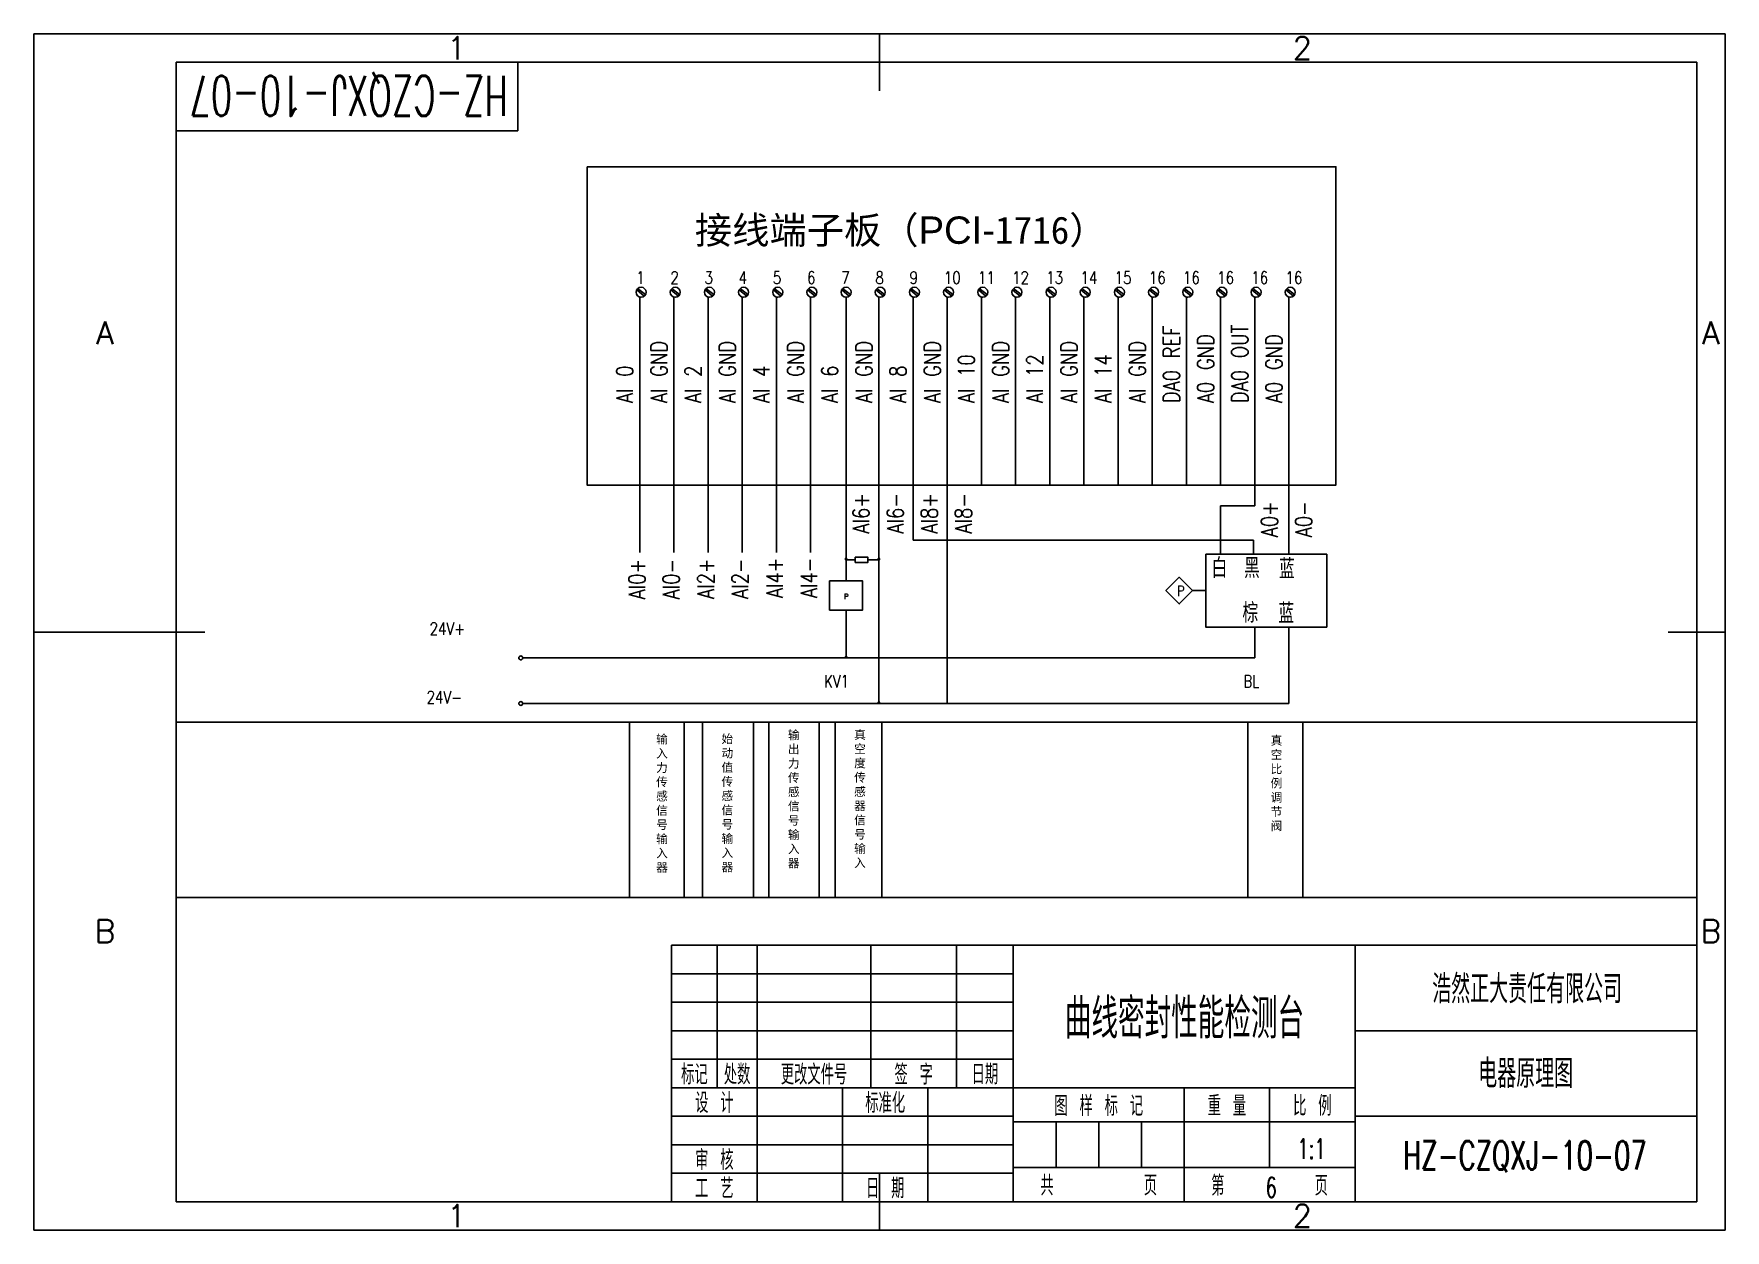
# Model space of a CAD drawing. Header units: millimetres. Extents: x -25 to 84078, y -5 to 205.
# Drawn here: x -25 to 272, y -5 to 205 of the extents above; entities that cross this region are included whole.
import ezdxf
from ezdxf.enums import TextEntityAlignment as Align

# ---------------------------------------------------------------- set-up
doc = ezdxf.new("R2010")
doc.units = ezdxf.units.MM
doc.header["$LTSCALE"] = 10
for name, color, linetype in [('1轮廓实线层', 7, 'Continuous'), ('2细线层', 7, 'Continuous'), ('6文字层', 7, 'Continuous'), ('图框层', 7, 'Continuous')]:
    doc.layers.add(name, color=color, linetype=linetype)
doc.styles.add('PC_TEXTSTYLE', font='txt.shx', dxfattribs={"width": 0.8, "bigfont": 'hzfs.shx'})

# ---------------------------------------------------------------- blocks, each defined once
blk = doc.blocks.new('PC_TITLE_BLOCK')
at = {"layer": '1轮廓实线层'}
for p, q in [((0, 45), (-180, 45)), ((-180, 0), (-180, 45)), ((-172, 20), (-172, 45)), ((-165, 20), (-165, 45)), ((-145, 20), (-145, 45)), ((-130, 20), (-130, 45)), ((-120, 0), (-120, 45)), ((-60, 30), (0, 30)), ((-180, 20), (-60, 20)), ((-165, 0), (-165, 20)), ((-150, 0), (-150, 20)), ((-135, 0), (-135, 20)), ((-60, 15), (0, 15)), ((-180, 0), (0, 0))]:
    blk.add_line(p, q, dxfattribs=at)
at = {"layer": '1轮廓实线层', "color": 7}
for p, q in [((-60, 0), (-60, 45)), ((-180, 25), (-120, 25))]:
    blk.add_line(p, q, dxfattribs=at)
at = {"layer": '2细线层'}
for p, q in [((-180, 40), (-120, 40)), ((-180, 35), (-120, 35)), ((-180, 30), (-120, 30)), ((-90, 0), (-90, 20)), ((-75, 6), (-75, 20)), ((-180, 15), (-120, 15)), ((-120, 14), (-60, 14)), ((-112.5, 6), (-112.5, 14)), ((-105, 6), (-105, 14)), ((-97.5, 6), (-97.5, 14)), ((-180, 10), (-120, 10)), ((-120, 6), (-60, 6)), ((-180, 5), (-120, 5))]:
    blk.add_line(p, q, dxfattribs=at)
at = {"layer": '图框层'}
blk.add_line((0, 0), (0, 45), dxfattribs=at)
at = {"layer": '6文字层', "style": 'PC_TEXTSTYLE', "width": 0.667}
for s, p in [('标记', (-176, 22.5)), ('处数', (-168.5, 22.5)), (' 更改文件号 ', (-155, 22.5)), (' 签 字 ', (-137.5, 22.5)), (' 日期 ', (-125, 22.5)), (' 设 计 ', (-172.5, 17.51)), (' 标准化 ', (-142.5, 17.51)), (' 图 样 标 记 ', (-105, 17)), (' 重 量 ', (-82.5, 17)), (' 比 例 ', (-67.5, 17)), (' 审 核 ', (-172.5, 7.5)), (' 工 艺 ', (-172.5, 2.5)), (' 日 期 ', (-142.5, 2.5)), ('共       页', (-105, 3)), ('第       页', (-75, 3))]:
    blk.add_text(s, height=3.5, dxfattribs=at).set_placement(p, align=Align.MIDDLE)
at = {"layer": '6文字层', "style": 'PC_TEXTSTYLE', "flags": 8}
for tag, height, width, p, p2 in [('企业名称', 5, 2.215212, (-54.29, 34.82), (-5.27, 34.82)), ('产品名称或材料标记', 7, 0.675771, (-113.46, 28.64), (-66.42, 28.64)), ('图样名称', 5, 2.237588, (-54.79, 19.98), (-5.27, 19.98)), ('标准化', 3.5, 1.137204, (-133.83, 15.37), (-120.75, 15.37)), ('审核', 3.5, 1.738738, (-163.99, 5.37), (-150.63, 5.37)), ('重量', 3.5, 1.550325, (-88.46, 7.54), (-76.55, 7.54)), ('比例', 3.5, 1.526185, (-73.35, 7.54), (-61.93, 7.54)), ('图样代号', 5, 2.240461, (-54.79, 5.63), (-5.52, 5.63)), ('工艺', 3.5, 1.786989, (-164.21, 0.37), (-150.89, 0.37)), ('日期', 3.5, 1.717904, (-133.83, 0.37), (-120.75, 0.37)), ('共几页', 3.5, 0.619588, (-108.07, 0.63), (-101.05, 0.63))]:
    blk.add_attdef(tag, text='', height=height, dxfattribs=dict(at, width=width)).set_placement(p, p2, align=Align.FIT)
at = {"layer": '6文字层', "style": 'PC_TEXTSTYLE', "width": 3.962018, "flags": 8}
blk.add_attdef('设计', text='', height=3.5, rotation=358.4644, dxfattribs=at).set_placement((-164.23, 15.37), (-150.37, 15), align=Align.FIT)
at = {"layer": '6文字层', "color": 3, "style": 'PC_TEXTSTYLE', "width": 0.628057, "flags": 8}
blk.add_attdef('第几页', text='', height=3.5, dxfattribs=at).set_placement((-78.29, 0.75), (-71.16, 0.75), align=Align.FIT)
at = {"layer": '6文字层', "ltscale": 10, "style": 'PC_TEXTSTYLE', "flags": 1}
blk.add_attdef('图纸张数', (-58.68, -0.49), '', height=2.5, dxfattribs=at)
blk = doc.blocks.new('PC_TYDH_BLOCK')
at = {"layer": '2细线层', "linetype": 'Continuous'}
for p in [(60, 0), (0, -12)]:
    blk.add_line(p, (60, -12), dxfattribs=at)
at = {"layer": '6文字层', "style": 'PC_TEXTSTYLE', "width": 1.815486}
blk.add_attdef('图样代号', text='', height=7, rotation=180, dxfattribs=at).set_placement((58.24, -2.4), (2.35, -2.4), align=Align.FIT)

msp = doc.modelspace()

# ---------------------------------------------------------------- hatches: boundary and pattern name
h = msp.add_hatch(color=256)
h.paths.add_polyline_path([(117.35, 112.81), (117.91, 112.81, 1)])
h.paths.add_polyline_path([(117.91, 112.81), (117.63, 112.81), (117.63, 112.53, 0.414214)])
h.paths.add_polyline_path([(117.63, 112.81), (117.35, 112.81, 0.414214), (117.63, 112.53)])
h = msp.add_hatch(color=256)
h.paths.add_polyline_path([(123.11, 112.81), (123.67, 112.81, 1)])
h.paths.add_polyline_path([(123.67, 112.81), (123.39, 112.81), (123.39, 112.53, 0.414214)])
h.paths.add_polyline_path([(123.39, 112.81), (123.11, 112.81, 0.414214), (123.39, 112.53)])
h = msp.add_hatch(color=256)
h.paths.add_polyline_path([(117.35, 95.59), (117.91, 95.59, 1)])
h.paths.add_polyline_path([(117.91, 95.59), (117.63, 95.59), (117.63, 95.31, 0.414214)])
h.paths.add_polyline_path([(117.63, 95.59), (117.35, 95.59, 0.414214), (117.63, 95.31)])
h = msp.add_hatch(color=256)
h.paths.add_polyline_path([(123.11, 87.59), (123.67, 87.59, 1)])
h.paths.add_polyline_path([(123.67, 87.59), (123.39, 87.59), (123.39, 87.31, 0.414214)])
h.paths.add_polyline_path([(123.39, 87.59), (123.11, 87.59, 0.414214), (123.39, 87.31)])

# ---------------------------------------------------------------- linework, layer by layer
for p, q in [((-25, -5), (-25, 205)), ((272, 205), (-25, 205)), ((-25, 205), (-25, 200)), ((123.5, 205), (123.5, 195)), ((123.5, 205), (123.5, 200)), ((272, 205), (272, -5)), ((0, 0), (0, 200)), ((267, 200), (0, 200)), ((267, 200), (267, 0)), ((80.86, 160.04), (82.2, 158.97)), ((81.03, 160.31), (82.4, 159.24)), ((81.39, 113.97), (81.39, 158.79)), ((86.86, 160.04), (88.2, 158.97)), ((87.03, 160.31), (88.4, 159.24)), ((87.39, 113.97), (87.39, 158.79)), ((92.86, 160.04), (94.2, 158.97)), ((93.03, 160.31), (94.4, 159.24)), ((93.39, 113.97), (93.39, 158.79)), ((98.86, 160.04), (100.2, 158.97)), ((99.03, 160.31), (100.4, 159.24)), ((99.39, 113.97), (99.39, 158.79)), ((104.86, 160.04), (106.2, 158.97)), ((105.03, 160.31), (106.4, 159.24)), ((105.39, 113.97), (105.39, 158.79)), ((110.86, 160.04), (112.2, 158.97)), ((111.03, 160.31), (112.4, 159.24)), ((111.39, 113.97), (111.39, 158.79)), ((116.86, 160.04), (118.2, 158.97)), ((117.03, 160.31), (118.4, 159.24)), ((117.63, 108.97), (117.63, 158.76)), ((122.86, 160.04), (124.2, 158.97)), ((123.03, 160.31), (124.4, 159.24)), ((123.39, 108.97), (123.39, 158.79)), ((128.86, 160.04), (130.2, 158.97)), ((129.03, 160.31), (130.4, 159.24)), ((129.39, 116.11), (129.39, 158.79)), ((134.86, 160.04), (136.2, 158.97)), ((135.03, 160.31), (136.4, 159.24)), ((135.39, 87.45), (135.39, 158.79)), ((140.86, 160.04), (142.2, 158.97)), ((141.03, 160.31), (142.4, 159.24)), ((141.39, 125.8), (141.39, 158.79)), ((146.86, 160.04), (148.2, 158.97)), ((147.03, 160.31), (148.4, 159.24)), ((147.39, 125.8), (147.39, 158.79)), ((152.86, 160.04), (154.2, 158.97)), ((153.03, 160.31), (154.4, 159.24)), ((153.39, 125.8), (153.39, 158.79)), ((158.86, 160.04), (160.2, 158.97)), ((159.03, 160.31), (160.4, 159.24)), ((159.39, 125.8), (159.39, 158.79)), ((164.86, 160.04), (166.2, 158.97)), ((165.03, 160.31), (166.4, 159.24)), ((165.39, 125.8), (165.39, 158.79)), ((170.86, 160.04), (172.2, 158.97)), ((171.03, 160.31), (172.4, 159.24)), ((171.39, 125.8), (171.39, 158.79)), ((176.86, 160.04), (178.2, 158.97)), ((177.03, 160.31), (178.4, 159.24)), ((177.39, 125.8), (177.39, 158.79)), ((182.86, 160.04), (184.2, 158.97)), ((183.03, 160.31), (184.4, 159.24)), ((183.39, 125.8), (183.39, 158.79)), ((188.86, 160.04), (190.2, 158.97)), ((189.03, 160.31), (190.4, 159.24)), ((189.39, 122.16), (189.39, 158.79)), ((194.86, 160.04), (196.2, 158.97)), ((195.03, 160.31), (196.4, 159.24)), ((195.39, 113.65), (195.39, 158.79)), ((117.63, 112.67), (119.25, 112.67)), ((121.47, 112.67), (123.39, 112.67)), ((123.39, 108.97), (123.39, 87.45)), ((180.78, 107.26), (178.48, 107.26)), ((117.63, 103.84), (117.63, 95.45)), ((-25, 100), (5, 100)), ((-25, 100), (0, 100)), ((189.39, 100.87), (189.39, 95.45)), ((195.39, 100.87), (195.39, 87.45)), ((272, 100), (262, 100)), ((272, 100), (267, 100)), ((60.85, 95.45), (189.39, 95.45)), ((60.85, 87.45), (195.39, 87.45)), ((0, 84.15), (267, 84.15)), ((79.59, 84.15), (79.59, 60.15)), ((89.18, 84.15), (89.18, 53.38)), ((92.39, 84.15), (92.39, 53.38)), ((101.38, 84.15), (101.38, 53.38)), ((104.09, 53.38), (104.09, 84.15)), ((112.9, 84.15), (112.9, 53.38)), ((115.69, 84.15), (115.69, 53.38)), ((123.93, 84.15), (123.93, 53.38)), ((188.2, 84.15), (188.2, 53.38)), ((197.82, 84.15), (197.82, 53.38)), ((79.59, 60.15), (79.59, 53.38)), ((0, 53.38), (267, 53.38)), ((123.5, -5), (123.5, 5)), ((-25, -5), (-25, 0)), ((0, 0), (267, 0)), ((123.5, -5), (123.5, 0)), ((-25, -5), (272, -5)), ((-25, -5), (0, -5)), ((272, -5), (267, -5))]:
    msp.add_line(p, q)
for points in [[(72.16, 181.66), (203.64, 181.66), (203.64, 125.8), (72.16, 125.8)], [(119.25, 113.13), (121.47, 113.13), (121.47, 112.22), (119.25, 112.22)], [(180.78, 113.65), (202.05, 113.65), (202.05, 100.87), (180.78, 100.87)], [(114.74, 108.97), (120.53, 108.97), (120.53, 103.84), (114.74, 103.84)], [(178.48, 107.26), (176.14, 109.6), (173.8, 107.26), (176.14, 104.92)]]:
    msp.add_lwpolyline(points, close=True)
for centre, radius in [((81.63, 159.64), 0.881), ((87.63, 159.64), 0.881), ((93.63, 159.64), 0.881), ((99.63, 159.64), 0.881), ((105.63, 159.64), 0.881), ((111.63, 159.64), 0.881), ((117.63, 159.64), 0.881), ((123.63, 159.64), 0.881), ((129.63, 159.64), 0.881), ((135.63, 159.64), 0.881), ((141.63, 159.64), 0.881), ((147.63, 159.64), 0.881), ((153.63, 159.64), 0.881), ((159.63, 159.64), 0.881), ((165.63, 159.64), 0.881), ((171.63, 159.64), 0.881), ((177.63, 159.64), 0.881), ((183.63, 159.64), 0.881), ((189.63, 159.64), 0.881), ((195.63, 159.64), 0.881), ((60.51, 95.45), 0.344), ((60.51, 87.45), 0.344)]:
    msp.add_circle(centre, radius)
at = {"layer": '6文字层'}
for p, q in [((189.39, 122.16), (183.39, 122.16)), ((183.39, 122.16), (183.39, 113.65)), ((189.15, 116.11), (129.39, 116.11)), ((189.15, 113.65), (189.15, 116.11))]:
    msp.add_line(p, q, dxfattribs=at)

# ---------------------------------------------------------------- block references
ref = msp.add_blockref('PC_TYDH_BLOCK', (0, 200))
ref.add_attrib('图样代号', 'HZ-CZQXJ-10-07', dxfattribs={"layer": '6文字层', "height": 7, "rotation": 180, "style": 'PC_TEXTSTYLE', "width": 0.614214}).set_placement((58.24, 197.6), (2.35, 197.6), align=Align.FIT)
ref = msp.add_blockref('PC_TITLE_BLOCK', (267, 0))
ref.add_attrib('产品名称或材料标记', '曲线密封性能检测台', dxfattribs={"layer": '6文字层', "height": 7, "style": 'PC_TEXTSTYLE', "width": 0.667}).set_placement((177.06, 28.64), align=Align.CENTER)
ref.add_attrib('图样名称', '电器原理图', dxfattribs={"layer": '6文字层', "height": 5, "style": 'PC_TEXTSTYLE', "width": 0.667}).set_placement((236.97, 19.98), align=Align.CENTER)
ref.add_attrib('企业名称', '浩然正大责任有限公司', dxfattribs={"layer": '6文字层', "height": 5, "style": 'PC_TEXTSTYLE', "width": 0.667}).set_placement((237.22, 34.82), align=Align.CENTER)
ref.add_attrib('图样代号', 'HZ-CZQXJ-10-07', dxfattribs={"layer": '6文字层', "height": 5, "style": 'PC_TEXTSTYLE', "width": 0.667}).set_placement((236.85, 5.63), align=Align.CENTER)
ref.add_attrib('比例', '1:1', dxfattribs={"layer": '6文字层', "height": 3.5, "style": 'PC_TEXTSTYLE', "width": 0.667}).set_placement((199.36, 7.54), align=Align.CENTER)
ref.add_attrib('第几页', '6', dxfattribs={"layer": '6文字层', "color": 3, "height": 3.5, "style": 'PC_TEXTSTYLE', "width": 0.667}).set_placement((192.28, 0.75), align=Align.CENTER)

# ---------------------------------------------------------------- texts
at = {"style": 'PC_TEXTSTYLE'}
for s, p in [('1', (49.25, 202.5)), ('2', (197.75, 202.5)), ('A', (-12.5, 152.5)), ('A', (269.5, 152.5)), ('B', (-12.5, 47.5)), ('B', (269.5, 47.5)), ('1', (49.25, -2.5)), ('2', (197.75, -2.5))]:
    msp.add_text(s, height=4, dxfattribs=at).set_placement(p, align=Align.MIDDLE)
at = {"style": 'PC_TEXTSTYLE', "width": 0.8}
for s, height, p in [('1', 2.18, (80.77, 161.11)), ('2', 2.18, (86.77, 161.11)), ('3', 2.18, (92.77, 161.11)), ('4', 2.18, (98.77, 161.11)), ('5', 2.18, (104.77, 161.11)), ('6', 2.18, (110.77, 161.11)), ('7', 2.18, (116.77, 161.11)), ('8', 2.18, (122.77, 161.11)), ('9', 2.18, (128.77, 161.11)), ('10', 2.181, (134.77, 161.11)), ('11', 2.181, (140.77, 161.11)), ('12', 2.181, (146.77, 161.11)), ('13', 2.181, (152.77, 161.11)), ('14', 2.181, (158.77, 161.11)), ('15', 2.181, (164.77, 161.11)), ('16', 2.181, (170.77, 161.11)), ('16', 2.181, (176.77, 161.11)), ('16', 2.181, (182.77, 161.11)), ('16', 2.181, (188.77, 161.11)), ('16', 2.181, (194.77, 161.11)), ('白', 3.46, (181.81, 109.49)), ('黑', 3.46, (187.51, 109.48)), ('蓝', 3.46, (193.66, 109.35)), ('P', 1.85, (175.73, 106.27)), ('P', 0.974, (117.3, 105.74)), ('棕', 3.46, (187.24, 101.63)), ('蓝', 3.46, (193.55, 101.54)), ('24V+', 2.164, (44.5, 99.49)), ('KV1', 2.164, (113.76, 90.25)), ('BL', 2.164, (187.39, 90.27)), ('24V-', 2.164, (43.97, 87.47))]:
    msp.add_text(s, height=height, dxfattribs=at).set_placement(p)
for s, p in [('DA0 REF', (176.21, 140.16)), ('A0 GND', (182.21, 140.16)), ('DA0 OUT', (188.21, 140.16)), ('A0 GND', (194.21, 140.16)), ('AI GND', (86.21, 140.16)), ('AI GND', (98.21, 140.16)), ('AI GND', (110.21, 140.16)), ('AI GND', (122.21, 140.16)), ('AI GND', (134.21, 140.16)), ('AI GND', (146.21, 140.16)), ('AI GND', (158.21, 140.16)), ('AI 14', (164.21, 140.16)), ('AI GND', (170.21, 140.16)), ('AI 0', (80.21, 140.16)), ('AI 2', (92.21, 140.16)), ('AI 4', (104.21, 140.16)), ('AI 6', (116.21, 140.16)), ('AI 8', (128.21, 140.16)), ('AI 10', (140.21, 140.16)), ('AI 12', (152.21, 140.16)), ('AI6+', (121.71, 117.27)), ('AI6-', (127.71, 117.27)), ('AI8+', (133.69, 117.27)), ('AI8-', (139.69, 117.27)), ('A0+', (193.42, 116.62)), ('A0-', (199.42, 116.62)), ('AI0+', (82.36, 105.72)), ('AI0-', (88.36, 105.72)), ('AI2+', (94.44, 105.8)), ('AI2-', (100.44, 105.8)), ('AI4+', (106.54, 105.94)), ('AI4-', (112.54, 105.94))]:
    msp.add_text(s, height=2.883, rotation=90, dxfattribs=at).set_placement(p)
at = {"attachment_point": 1}
for s, insert, char_height, width in [('{\\fSimSun|b0|i0|c134|p54;接线端子板（\\fArial|b0|i0|c0|p32;PCI-\\fSimSun|b0|i0|c0|p54;1716\\fSimSun|b0|i0|c134|p54;）}', (91.08, 172.94), 4.8, 78.24), ('{\\fSimSun|b0|i0|c134|p54;输入力传感信号输入器}', (84.28, 81.92), 1.5, 0.7157), ('{\\fSimSun|b0|i0|c134|p54;始动值传感信号输入器}', (95.76, 81.98), 1.5, 0.7157), ('{\\fSimSun|b0|i0|c134|p54;输出力传感信号输入器}', (107.42, 82.67), 1.5, 0.7157), ('{\\fSimSun|b0|i0|c134|p54;真空度传感器信号输入}', (119.05, 82.72), 1.5, 0.7157), ('{\\fSimSun|b0|i0|c134|p54;真空比例调节阀}', (192.19, 81.7), 1.5, 0.7157)]:
    msp.add_mtext(s, dxfattribs=dict(at, insert=insert, char_height=char_height, width=width))

doc.saveas('drawing.dxf')
